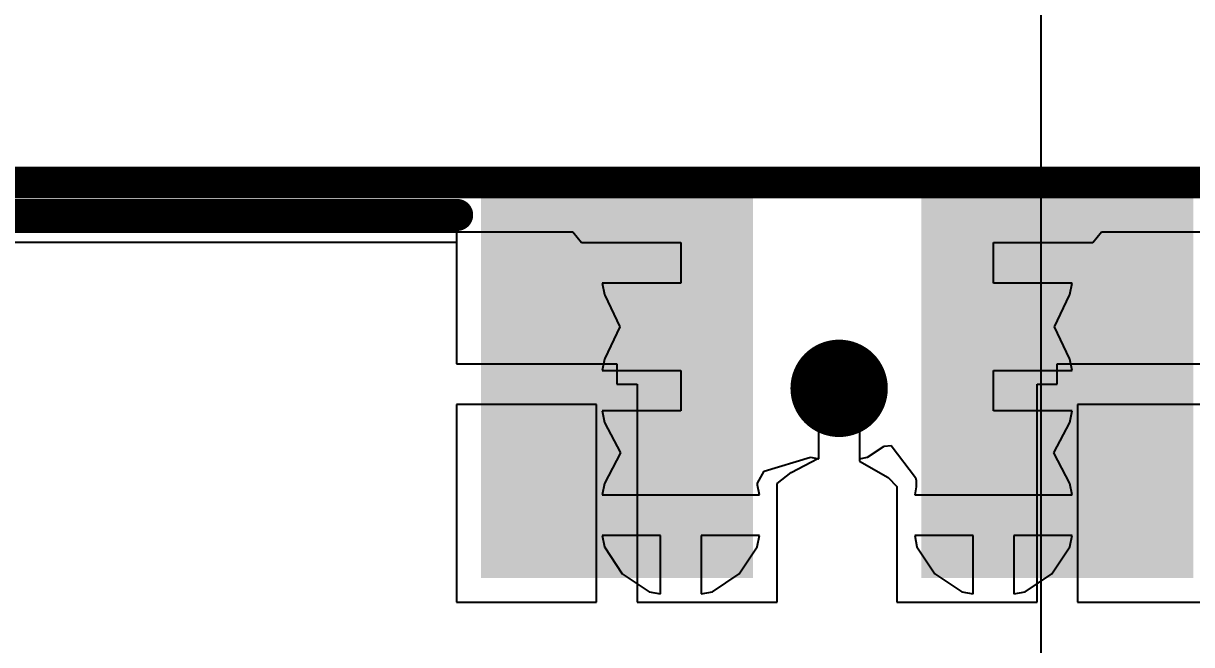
# Model space of a CAD drawing. Header units: millimetres. Extents: x -48 to 118, y -9 to 132.
# Drawn here: x 81.33 to 88.64, y 97.05 to 100.94 of the extents above; entities that cross this region are included whole.
import ezdxf

# ---------------------------------------------------------------- set-up
doc = ezdxf.new("R2010")
doc.units = ezdxf.units.MM
for name, color, linetype in [('BottomLayer', 5, 'Continuous'), ('BottomOverlay', 54, 'Continuous'), ('BottomPaste', 16, 'Continuous'), ('BottomSolder', 6, 'Continuous'), ('KeepOutLayer', 6, 'Continuous'), ('MultiLayer', 9, 'Continuous'), ('TopLayer', 1, 'Continuous'), ('TopSolder', 216, 'Continuous'), ('ViaHoleLayer', 16, 'Continuous')]:
    doc.layers.add(name, color=color, linetype=linetype)
doc.dimstyles.new('ISO-25', dxfattribs={"dimtxt": 2.5, "dimasz": 2.5, "dimexe": 1.25, "dimexo": 0.625, "dimtad": 1, "dimtxsty": 'Standard', "dimcen": 2.5, "dimadec": 0, "dimazin": 0, "dimtfac": 1, "dimtmove": 0, "dimatfit": 3, "dimfxl": 1, "dimarcsym": 0})

# ---------------------------------------------------------------- blocks, each defined once
blk = doc.blocks.new('J_SH1_0_T_1_LT_8A____B_157')
at = {"layer": 'BottomLayer'}
blk.add_solid([(7.65, 2.81), (9.15, 2.81), (7.65, 5.03), (9.15, 5.03)], dxfattribs=at)
at = {"layer": 'BottomOverlay', "const_width": 0.2}
blk.add_lwpolyline([(-0.4, 4.98), (7.4, 4.98)], dxfattribs=at)
at = {"layer": 'BottomOverlay', "const_width": 0.1}
blk.add_lwpolyline([(7.35, 4.98, 1), (7.45, 4.98, 1)], format="xyb", close=True, dxfattribs=at)
at = {"layer": 'BottomPaste'}
blk.add_solid([(7.65, 2.81), (9.15, 2.81), (7.65, 5.03), (9.15, 5.03)], dxfattribs=at)
at = {"layer": 'BottomSolder'}
blk.add_solid([(7.5484, 2.7084), (9.2516, 2.7084), (7.5484, 5.1316), (9.2516, 5.1316)], dxfattribs=at)
blk = doc.blocks.new('J_SH1_0_T_1_LT_8A____B_158')
at = {"layer": 'BottomLayer'}
blk.add_solid([(-2.15, 2.81), (-0.65, 2.81), (-2.15, 5.03), (-0.65, 5.03)], dxfattribs=at)
at = {"layer": 'BottomPaste'}
blk.add_solid([(-2.15, 2.81), (-0.65, 2.81), (-2.15, 5.03), (-0.65, 5.03)], dxfattribs=at)
at = {"layer": 'BottomSolder'}
blk.add_solid([(-2.2516, 2.7084), (-0.5484, 2.7084), (-2.2516, 5.1316), (-0.5484, 5.1316)], dxfattribs=at)
blk = doc.blocks.new('*D187')
at = {"color": 0, "lineweight": -2, "transparency": 16777216}
for p, q in [((87.702, 95.884), (87.702, 106.9357)), ((97.702, 95.884), (97.702, 106.9357)), ((90.202, 105.6857), (95.202, 105.6857))]:
    blk.add_line(p, q, dxfattribs=at)
at = {"color": 0, "transparency": 16777216}
for points in [[(90.202, 106.1024), (90.202, 105.269), (87.702, 105.6857)], [(95.202, 106.1024), (95.202, 105.269), (97.702, 105.6857)]]:
    blk.add_solid(points, dxfattribs=at)
at = {"layer": 'Defpoints', "color": 0, "transparency": 16777216}
for p in [(97.702, 105.6857), (87.702, 95.259), (97.702, 95.259)]:
    blk.add_point(p, dxfattribs=at)
at = {"color": 0, "transparency": 16777216, "insert": (92.702, 107.5607), "char_height": 2.5, "attachment_point": 5}
blk.add_mtext('10', dxfattribs=at)
blk = doc.blocks.new('*D195')
at = {"color": 0, "lineweight": -2, "transparency": 16777216}
for p, q in [((79.0796, 115.1077), (79.0796, 131.1494)), ((87.702, 110.1077), (79.0796, 115.1077)), ((87.702, 95.884), (87.702, 110.1077))]:
    blk.add_line(p, q, dxfattribs=at)
at = {"layer": 'Defpoints', "color": 0, "transparency": 16777216}
for p in [(79.0796, 120.1077), (87.702, 95.259), (45.339, 44.069)]:
    blk.add_point(p, dxfattribs=at)
at = {"color": 0, "transparency": 16777216, "insert": (76.9963, 125.9411), "char_height": 2.5, "attachment_point": 5, "rotation": 90}
blk.add_mtext('42,36', dxfattribs=at)
blk = doc.blocks.new('*D196')
at = {"color": 0, "lineweight": -2, "transparency": 16777216}
for p, q in [((93.5064, 116.4219), (93.5064, 132.0469)), ((100.357, 111.4219), (93.5064, 116.4219)), ((100.357, 95.884), (100.357, 111.4219))]:
    blk.add_line(p, q, dxfattribs=at)
at = {"layer": 'Defpoints', "color": 0, "transparency": 16777216}
for p in [(93.5064, 121.4219), (100.357, 95.259), (45.339, 44.069)]:
    blk.add_point(p, dxfattribs=at)
at = {"color": 0, "transparency": 16777216, "insert": (91.423, 127.0469), "char_height": 2.5, "attachment_point": 5, "rotation": 90}
blk.add_mtext('55,02', dxfattribs=at)

msp = doc.modelspace()

# ---------------------------------------------------------------- linework, layer by layer
at = {"layer": 'BottomLayer'}
for p, q in [((76.249, 99.6329), (84.041, 99.6329)), ((84.041, 99.6329), (84.041, 98.806)), ((76.249, 99.568), (84.041, 99.568)), ((84.041, 99.568), (84.041, 98.806)), ((84.041, 98.806), (85.045, 98.806)), ((84.041, 98.806), (85.045, 98.806)), ((85.045, 98.806), (85.045, 98.679)), ((85.045, 98.806), (85.045, 98.679)), ((87.802, 98.679), (87.802, 98.806)), ((87.802, 98.806), (88.806, 98.806)), ((87.802, 98.679), (87.802, 98.806)), ((87.802, 98.806), (88.806, 98.806)), ((85.045, 98.679), (85.172, 98.679)), ((85.045, 98.679), (85.172, 98.679)), ((85.172, 98.679), (85.172, 97.315)), ((85.172, 98.679), (85.172, 97.315)), ((87.675, 97.315), (87.675, 98.679)), ((87.675, 98.679), (87.802, 98.679)), ((87.675, 97.315), (87.675, 98.679)), ((87.675, 98.679), (87.802, 98.679)), ((86.3092, 98.2127), (86.3092, 98.6536)), ((86.3092, 98.6536), (86.5632, 98.6536)), ((86.3092, 98.2127), (86.3092, 98.6536)), ((86.3092, 98.6536), (86.5632, 98.6536)), ((86.5632, 98.6536), (86.5632, 98.1979)), ((86.5632, 98.6536), (86.5632, 98.1979)), ((84.918, 98.552), (84.041, 98.552)), ((84.041, 98.552), (84.041, 97.315)), ((84.918, 98.552), (84.041, 98.552)), ((84.041, 98.552), (84.041, 97.315)), ((84.918, 97.315), (84.918, 98.552)), ((84.918, 97.315), (84.918, 98.552)), ((88.806, 98.552), (87.929, 98.552)), ((87.929, 98.552), (87.929, 97.315)), ((88.806, 98.552), (87.929, 98.552)), ((87.929, 98.552), (87.929, 97.315)), ((86.1357, 98.1259), (86.303, 98.2139)), ((86.1357, 98.1259), (86.303, 98.2139)), ((86.303, 98.2139), (86.3092, 98.2127)), ((86.303, 98.2139), (86.3092, 98.2127)), ((86.5632, 98.1979), (86.7432, 98.0947)), ((86.5632, 98.1979), (86.7432, 98.0947)), ((86.049, 98.057), (86.1357, 98.1259)), ((86.049, 98.057), (86.1357, 98.1259)), ((86.7432, 98.0947), (86.798, 98.04)), ((86.7432, 98.0947), (86.798, 98.04)), ((86.049, 97.315), (86.049, 98.057)), ((86.049, 97.315), (86.049, 98.057)), ((86.798, 98.04), (86.798, 97.315)), ((86.798, 98.04), (86.798, 97.315)), ((84.041, 97.315), (84.918, 97.315)), ((84.041, 97.315), (84.918, 97.315)), ((85.172, 97.315), (86.049, 97.315)), ((85.172, 97.315), (86.049, 97.315)), ((86.798, 97.315), (87.675, 97.315)), ((86.798, 97.315), (87.675, 97.315)), ((87.929, 97.315), (88.806, 97.315)), ((87.929, 97.315), (88.806, 97.315))]:
    msp.add_line(p, q, dxfattribs=at)
at = {"layer": 'BottomLayer', "const_width": 0.2032}
msp.add_lwpolyline([(86.3346, 98.6536, 1), (86.5378, 98.6536, 1)], format="xyb", close=True, dxfattribs=at)
at = {"layer": 'BottomSolder', "const_width": 0.3048}
msp.add_lwpolyline([(86.2838, 98.6536, 1), (86.5886, 98.6536, 1)], format="xyb", close=True, dxfattribs=at)
at = {"layer": 'KeepOutLayer', "const_width": 0.2}
msp.add_lwpolyline([(51.054, 99.942), (116.586, 99.942)], dxfattribs=at)
at = {"layer": 'MultiLayer', "const_width": 0.2032}
msp.add_lwpolyline([(86.3346, 98.6536, 1), (86.5378, 98.6536, 1)], format="xyb", close=True, dxfattribs=at)
at = {"layer": 'TopLayer'}
for p, q in [((75.522, 99.6329), (84.768, 99.6329)), ((84.768, 99.6329), (84.8228, 99.566)), ((88.0242, 99.566), (88.079, 99.6329)), ((88.079, 99.6329), (97.325, 99.6329)), ((84.8228, 99.566), (84.8228, 99.566)), ((84.8228, 99.566), (85.445, 99.566)), ((85.445, 99.566), (85.445, 99.312)), ((87.402, 99.312), (87.402, 99.566)), ((87.402, 99.566), (88.0242, 99.566)), ((88.0242, 99.566), (88.0242, 99.566)), ((85.445, 99.312), (84.9523, 99.312)), ((84.9523, 99.312), (84.9665, 99.2408)), ((87.8947, 99.312), (87.402, 99.312)), ((87.8805, 99.2408), (87.8947, 99.312)), ((84.9665, 99.2408), (84.9688, 99.2373)), ((84.9688, 99.2373), (85.0628, 99.039)), ((87.7842, 99.039), (87.8782, 99.2373)), ((87.8782, 99.2373), (87.8805, 99.2408)), ((85.0628, 99.039), (84.9688, 98.8407)), ((87.8782, 98.8407), (87.7842, 99.039)), ((84.9665, 98.8372), (84.9523, 98.766)), ((84.9688, 98.8407), (84.9665, 98.8372)), ((87.8805, 98.8372), (87.8782, 98.8407)), ((87.8947, 98.766), (87.8805, 98.8372)), ((84.9523, 98.766), (85.445, 98.766)), ((85.445, 98.766), (85.445, 98.512)), ((87.402, 98.512), (87.402, 98.766)), ((87.402, 98.766), (87.8947, 98.766)), ((86.3092, 98.2127), (86.3092, 98.6536)), ((86.3092, 98.6536), (86.5632, 98.6536)), ((86.5632, 98.6536), (86.5632, 98.2127)), ((85.445, 98.512), (84.9523, 98.512)), ((84.9523, 98.512), (84.9665, 98.4408)), ((87.8947, 98.512), (87.402, 98.512)), ((87.8805, 98.4408), (87.8947, 98.512)), ((84.9665, 98.4408), (85.0664, 98.249)), ((87.7806, 98.249), (87.8805, 98.4408)), ((85.0664, 98.249), (84.9665, 98.0572)), ((86.6146, 98.2229), (86.7176, 98.2918)), ((86.7176, 98.2918), (86.7612, 98.2955)), ((86.7612, 98.2955), (86.9149, 98.0956)), ((87.8805, 98.0572), (87.7806, 98.249)), ((85.9673, 98.1342), (86.2578, 98.2229)), ((86.2578, 98.2229), (86.3092, 98.2127)), ((86.5632, 98.2127), (86.6146, 98.2229)), ((85.9245, 98.059), (85.9673, 98.1342)), ((86.9149, 98.0956), (86.919, 98.0773)), ((84.9665, 98.0572), (84.9523, 97.986)), ((85.9255, 98.047), (85.9245, 98.059)), ((85.9377, 97.986), (85.9255, 98.047)), ((86.9193, 98.0363), (86.9093, 97.986)), ((86.919, 98.0773), (86.9193, 98.0363)), ((87.8947, 97.986), (87.8805, 98.0572)), ((84.9523, 97.986), (85.9377, 97.986)), ((86.9093, 97.986), (87.8947, 97.986)), ((85.318, 97.732), (84.9523, 97.732)), ((84.9523, 97.732), (84.9665, 97.6608)), ((85.318, 97.3663), (85.318, 97.732)), ((85.9377, 97.732), (85.572, 97.732)), ((85.572, 97.732), (85.572, 97.3663)), ((85.9235, 97.6608), (85.9377, 97.732)), ((87.275, 97.732), (86.9093, 97.732)), ((86.9093, 97.732), (86.9235, 97.6608)), ((87.275, 97.3663), (87.275, 97.732)), ((87.8947, 97.732), (87.529, 97.732)), ((87.529, 97.732), (87.529, 97.3663)), ((87.8805, 97.6608), (87.8947, 97.732)), ((84.9665, 97.6608), (85.0787, 97.4927)), ((85.8112, 97.4927), (85.9235, 97.6608)), ((86.9235, 97.6608), (87.0358, 97.4928)), ((87.7683, 97.4928), (87.8805, 97.6608)), ((85.0787, 97.4927), (85.2468, 97.3805)), ((85.6432, 97.3805), (85.8112, 97.4927)), ((87.0358, 97.4928), (87.2038, 97.3805)), ((87.6002, 97.3805), (87.7683, 97.4928)), ((85.2468, 97.3805), (85.318, 97.3663)), ((85.572, 97.3663), (85.6432, 97.3805)), ((87.2038, 97.3805), (87.275, 97.3663)), ((87.529, 97.3663), (87.6002, 97.3805))]:
    msp.add_line(p, q, dxfattribs=at)
at = {"layer": 'TopLayer', "const_width": 0.2032}
msp.add_lwpolyline([(86.3346, 98.6536, 1), (86.5378, 98.6536, 1)], format="xyb", close=True, dxfattribs=at)
at = {"layer": 'TopSolder', "const_width": 0.3048}
msp.add_lwpolyline([(86.2838, 98.6536, 1), (86.5886, 98.6536, 1)], format="xyb", close=True, dxfattribs=at)
at = {"layer": 'ViaHoleLayer', "const_width": 0.1016}
msp.add_lwpolyline([(86.3854, 98.6536, 1), (86.487, 98.6536, 1)], format="xyb", close=True, dxfattribs=at)

# ---------------------------------------------------------------- block references
for name, p in [('J_SH1_0_T_1_LT_8A____B_157', (76.645, 94.759)), ('J_SH1_0_T_1_LT_8A____B_158', (89.202, 94.759))]:
    msp.add_blockref(name, p)

# ---------------------------------------------------------------- dimensions: what is measured, and where the dimension line sits
for feature_location, offset, picture, middle in [((100.357, 95.259), (-6.8506, 26.1629), '*D196', (91.423, 127.0469)), ((87.702, 95.259), (-8.6223, 24.8487), '*D195', (76.9963, 125.9411))]:
    dim = msp.add_ordinate_dim(feature_location=feature_location, offset=offset, dtype=1, origin=(45.339, 44.069), dimstyle='ISO-25')
    dim.commit()
    dim.dimension.update_dxf_attribs({"geometry": picture, "text_midpoint": middle})
dim = msp.add_linear_dim(base=(97.702, 105.6857), p1=(87.702, 95.259), p2=(97.702, 95.259), angle=0, dimstyle='ISO-25')
dim.commit()
dim.dimension.update_dxf_attribs({"geometry": '*D187', "text_midpoint": (92.702, 107.5607)})

doc.saveas('drawing.dxf')
